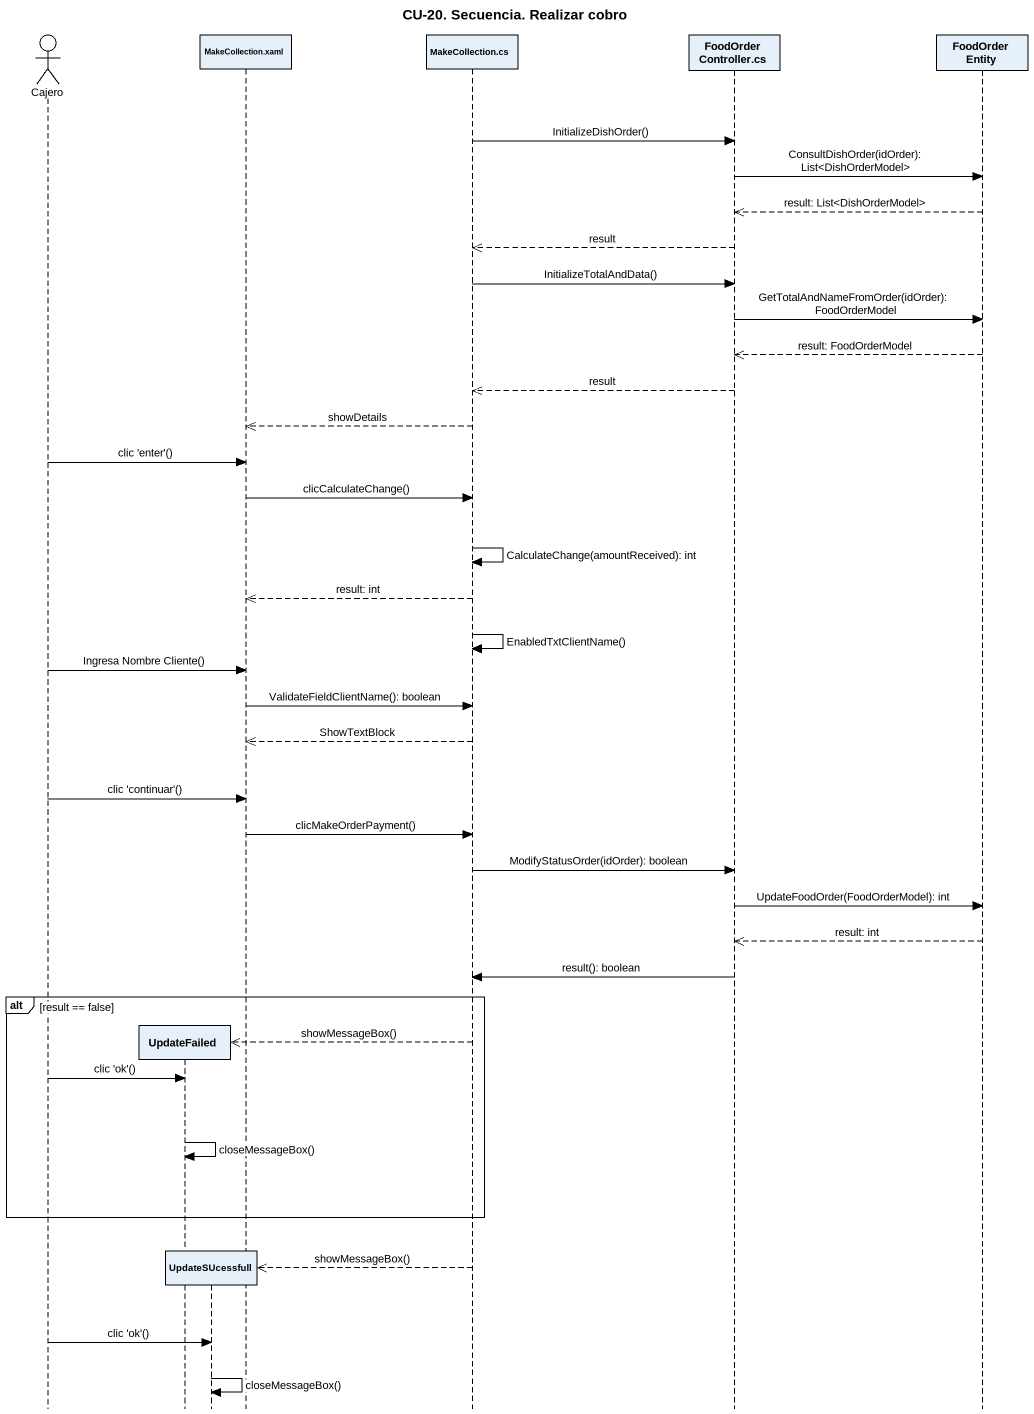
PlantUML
@startuml
title CU-20. Secuencia. Realizar cobro
hide footbox
actor Cajero
participant UpdateFailed
participant UpdateSUcessfull
participant "MakeCollection.xaml" as MakeCollection_xaml
participant "MakeCollection.cs" as MakeCollection_cs
participant "FoodOrderController.cs" as FoodOrderController_cs
participant "FoodOrder Entity" as FoodOrder_Entity

MakeCollection_cs -> FoodOrderController_cs : InitializeDishOrder()
FoodOrderController_cs -> FoodOrder_Entity : ConsultDishOrder(idOrder): List<DishOrderModel>
FoodOrder_Entity -->> FoodOrderController_cs : result: List<DishOrderModel>
FoodOrderController_cs -->> MakeCollection_cs : result
MakeCollection_cs -> FoodOrderController_cs : InitializeTotalAndData()
FoodOrderController_cs -> FoodOrder_Entity : GetTotalAndNameFromOrder(idOrder): FoodOrderModel
FoodOrder_Entity -->> FoodOrderController_cs : result: FoodOrderModel
FoodOrderController_cs -->> MakeCollection_cs : result
MakeCollection_cs -->> MakeCollection_xaml : showDetails
Cajero -> MakeCollection_xaml : clic 'enter'()
MakeCollection_xaml -> MakeCollection_cs : clicCalculateChange()
MakeCollection_cs -> MakeCollection_cs : CalculateChange(amountReceived): int
MakeCollection_cs -->> MakeCollection_xaml : result: int
MakeCollection_cs -> MakeCollection_cs : EnabledTxtClientName()
Cajero -> MakeCollection_xaml : Ingresa Nombre Cliente()
MakeCollection_xaml -> MakeCollection_cs : ValidateFieldClientName(): boolean
MakeCollection_cs -->> MakeCollection_xaml : ShowTextBlock
Cajero -> MakeCollection_xaml : clic 'continuar'()
MakeCollection_xaml -> MakeCollection_cs : clicMakeOrderPayment()
MakeCollection_cs -> FoodOrderController_cs : ModifyStatusOrder(idOrder): boolean
FoodOrderController_cs -> FoodOrder_Entity : UpdateFoodOrder(FoodOrderModel): int
FoodOrder_Entity -->> FoodOrderController_cs : result: int
FoodOrderController_cs -> MakeCollection_cs : result(): boolean
alt result == false
  MakeCollection_cs -->> UpdateFailed ** : showMessageBox()
  Cajero -> UpdateFailed : clic 'ok'()
  UpdateFailed -> UpdateFailed : closeMessageBox()
end
MakeCollection_cs -->> UpdateSUcessfull ** : showMessageBox()
Cajero -> UpdateSUcessfull : clic 'ok'()
UpdateSUcessfull -> UpdateSUcessfull : closeMessageBox()
@enduml
